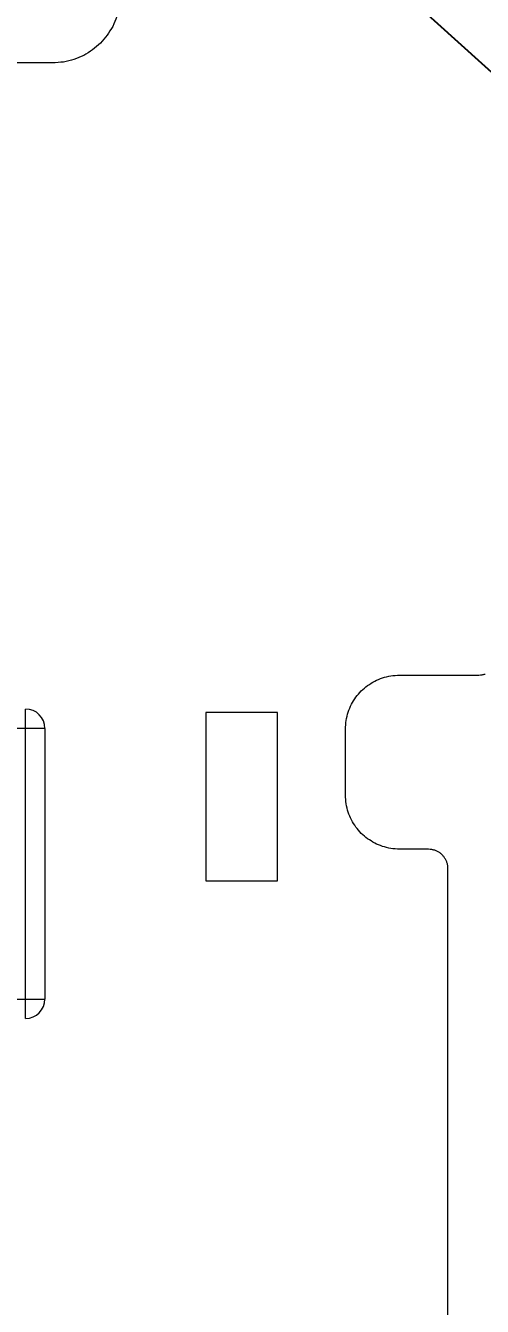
# Model space of a CAD drawing. Header units: millimetres. Extents: x 1863 to 2194, y 977 to 1295.
# Drawn here: x 1916.81 to 1928.61, y 1188.93 to 1222.01 of the extents above; entities that cross this region are included whole.
import ezdxf

# ---------------------------------------------------------------- set-up
doc = ezdxf.new("R2010")
doc.units = ezdxf.units.MM
doc.layers.add('2', color=7, linetype='Continuous', true_color=0xffffff)
doc.layers.add('BMLJ', color=4, linetype='Continuous')
doc.styles.get("Standard").update_dxf_attribs({"font": 'txt', "bigfont": 'gbcbig.shx'})
doc.dimstyles.new('ISO-25', dxfattribs={"dimtxt": 2.5, "dimasz": 2.5, "dimexe": 1.25, "dimexo": 0.625, "dimtad": 1, "dimtxsty": 'Standard', "dimcen": 2.5, "dimadec": 0, "dimazin": 0, "dimtfac": 1, "dimtmove": 0, "dimatfit": 3, "dimfxl": 1, "dimarcsym": 0})

# ---------------------------------------------------------------- blocks, each defined once
blk = doc.blocks.new('*D8')
at = {"layer": 'BMLJ', "color": 0, "lineweight": -2, "transparency": 16777216}
for p, q in [((2012.465, 1238.46), (1865.418, 1238.46)), ((1866.668, 1235.96), (1866.668, 1154.96)), ((2012.465, 1152.46), (1865.418, 1152.46))]:
    blk.add_line(p, q, dxfattribs=at)
at = {"layer": 'BMLJ', "color": 0, "transparency": 16777216}
for points in [[(1866.251, 1235.96), (1867.084, 1235.96), (1866.668, 1238.46)], [(1866.251, 1154.96), (1867.084, 1154.96), (1866.668, 1152.46)]]:
    blk.add_solid(points, dxfattribs=at)
at = {"layer": 'BMLJ', "color": 0, "transparency": 16777216, "insert": (1864.793, 1195.46), "char_height": 2.5, "attachment_point": 5, "rotation": 90}
blk.add_mtext('86', dxfattribs=at)

msp = doc.modelspace()

# ---------------------------------------------------------------- linework, layer by layer
at = {"layer": '2', "color": 35, "linetype": 'Continuous', "lineweight": 18}
for p, q in [((1916.805, 1196.365), (1916.805, 1204.357)), ((1917.305, 1203.857), (1914.737, 1203.857)), ((1917.305, 1203.857), (1917.305, 1196.865)), ((1914.737, 1196.865), (1917.305, 1196.865))]:
    msp.add_line(p, q, dxfattribs=at)
for centre, start, end in [((1916.805, 1203.857), 0, 90), ((1916.805, 1196.865), 270, 360)]:
    msp.add_arc(centre, 0.5, start, end, dxfattribs=at)
for points, degree in [([(1919.162, 1222.24), (1919.127, 1222.156), (1919.092, 1222.072), (1919.056, 1221.989)], 3), ([(1918.914, 1221.759), (1918.856, 1221.691), (1918.797, 1221.623), (1918.739, 1221.555)], 3), ([(1919.056, 1221.989), (1919.009, 1221.912), (1918.961, 1221.836), (1918.914, 1221.759)], 3), ([(1918.535, 1221.381), (1918.459, 1221.333), (1918.382, 1221.286), (1918.306, 1221.238)], 3), ([(1918.739, 1221.555), (1918.671, 1221.497), (1918.603, 1221.439), (1918.535, 1221.381)], 3), ([(1917.501, 1221.043), (1914.914, 1221.043)], 1), ([(1917.785, 1221.066), (1917.691, 1221.058), (1917.596, 1221.05), (1917.501, 1221.043)], 3), ([(1918.055, 1221.132), (1917.965, 1221.11), (1917.875, 1221.088), (1917.785, 1221.066)], 3), ([(1918.306, 1221.238), (1918.222, 1221.203), (1918.138, 1221.167), (1918.055, 1221.132)], 3), ([(1925.825, 1205.079), (1925.892, 1205.107), (1925.959, 1205.135), (1926.026, 1205.164)], 3), ([(1926.026, 1205.164), (1926.097, 1205.181), (1926.169, 1205.199), (1926.241, 1205.217)], 3), ([(1926.241, 1205.217), (1926.317, 1205.223), (1926.392, 1205.229), (1926.468, 1205.235)], 3), ([(1926.468, 1205.235), (1928.518, 1205.235)], 1), ([(1928.518, 1205.235), (1928.545, 1205.237), (1928.572, 1205.239), (1928.599, 1205.242)], 3), ([(1928.599, 1205.242), (1928.625, 1205.248), (1928.65, 1205.254), (1928.676, 1205.261)], 3), ([(1925.338, 1204.662), (1925.385, 1204.716), (1925.432, 1204.771), (1925.478, 1204.825)], 3), ([(1925.478, 1204.825), (1925.533, 1204.872), (1925.587, 1204.918), (1925.641, 1204.965)], 3), ([(1925.641, 1204.965), (1925.703, 1205.003), (1925.764, 1205.041), (1925.825, 1205.079)], 3), ([(1925.14, 1204.278), (1925.168, 1204.345), (1925.196, 1204.412), (1925.225, 1204.478)], 3), ([(1925.225, 1204.478), (1925.263, 1204.54), (1925.301, 1204.601), (1925.338, 1204.662)], 3), ([(1921.466, 1204.265), (1921.466, 1199.915)], 1), ([(1923.315, 1204.265), (1921.466, 1204.265)], 1), ([(1923.315, 1199.915), (1923.315, 1204.265)], 1), ([(1925.087, 1204.062), (1925.104, 1204.134), (1925.122, 1204.206), (1925.14, 1204.278)], 3), ([(1925.069, 1203.835), (1925.075, 1203.911), (1925.081, 1203.986), (1925.087, 1204.062)], 3), ([(1925.069, 1202.135), (1925.069, 1203.835)], 1), ([(1925.087, 1201.908), (1925.081, 1201.984), (1925.075, 1202.059), (1925.069, 1202.135)], 3), ([(1925.14, 1201.693), (1925.122, 1201.764), (1925.104, 1201.836), (1925.087, 1201.908)], 3), ([(1925.225, 1201.492), (1925.196, 1201.559), (1925.168, 1201.626), (1925.14, 1201.693)], 3), ([(1925.338, 1201.308), (1925.301, 1201.369), (1925.263, 1201.431), (1925.225, 1201.492)], 3), ([(1925.478, 1201.145), (1925.432, 1201.199), (1925.385, 1201.254), (1925.338, 1201.308)], 3), ([(1925.641, 1201.005), (1925.587, 1201.052), (1925.533, 1201.098), (1925.478, 1201.145)], 3), ([(1925.825, 1200.891), (1925.764, 1200.929), (1925.703, 1200.967), (1925.641, 1201.005)], 3), ([(1926.026, 1200.806), (1925.959, 1200.835), (1925.892, 1200.863), (1925.825, 1200.891)], 3), ([(1926.241, 1200.753), (1926.169, 1200.771), (1926.097, 1200.789), (1926.026, 1200.806)], 3), ([(1926.468, 1200.735), (1926.392, 1200.741), (1926.317, 1200.747), (1926.241, 1200.753)], 3), ([(1927.218, 1200.735), (1926.468, 1200.735)], 1), ([(1927.299, 1200.728), (1927.272, 1200.731), (1927.245, 1200.733), (1927.218, 1200.735)], 3), ([(1927.376, 1200.709), (1927.351, 1200.716), (1927.325, 1200.722), (1927.299, 1200.728)], 3), ([(1927.448, 1200.679), (1927.424, 1200.689), (1927.4, 1200.699), (1927.376, 1200.709)], 3), ([(1927.513, 1200.639), (1927.492, 1200.652), (1927.47, 1200.666), (1927.448, 1200.679)], 3), ([(1927.572, 1200.589), (1927.552, 1200.605), (1927.533, 1200.622), (1927.513, 1200.639)], 3), ([(1927.622, 1200.53), (1927.605, 1200.55), (1927.588, 1200.569), (1927.572, 1200.589)], 3), ([(1927.663, 1200.465), (1927.649, 1200.487), (1927.635, 1200.509), (1927.622, 1200.53)], 3), ([(1927.693, 1200.393), (1927.683, 1200.417), (1927.673, 1200.441), (1927.663, 1200.465)], 3), ([(1927.712, 1200.316), (1927.706, 1200.342), (1927.699, 1200.368), (1927.693, 1200.393)], 3), ([(1927.719, 1200.235), (1927.716, 1200.262), (1927.714, 1200.289), (1927.712, 1200.316)], 3), ([(1927.719, 1188.017), (1927.719, 1200.235)], 1), ([(1921.466, 1199.915), (1923.315, 1199.915)], 1)]:
    msp.add_open_spline(points, degree=degree, dxfattribs=at)
at = {"layer": 'BMLJ'}
msp.add_line((1893.966, 1252.203), (2193.966, 982.203), dxfattribs=at)

# ---------------------------------------------------------------- dimensions: what is measured, and where the dimension line sits
dim = msp.add_linear_dim(base=(1866.668, 1152.46), p1=(2013.09, 1238.46), p2=(2013.09, 1152.46), angle=90, dimstyle='ISO-25', dxfattribs=at)
dim.commit()
dim.dimension.update_dxf_attribs({"geometry": '*D8', "text_midpoint": (1864.793, 1195.46)})

doc.saveas('drawing.dxf')
